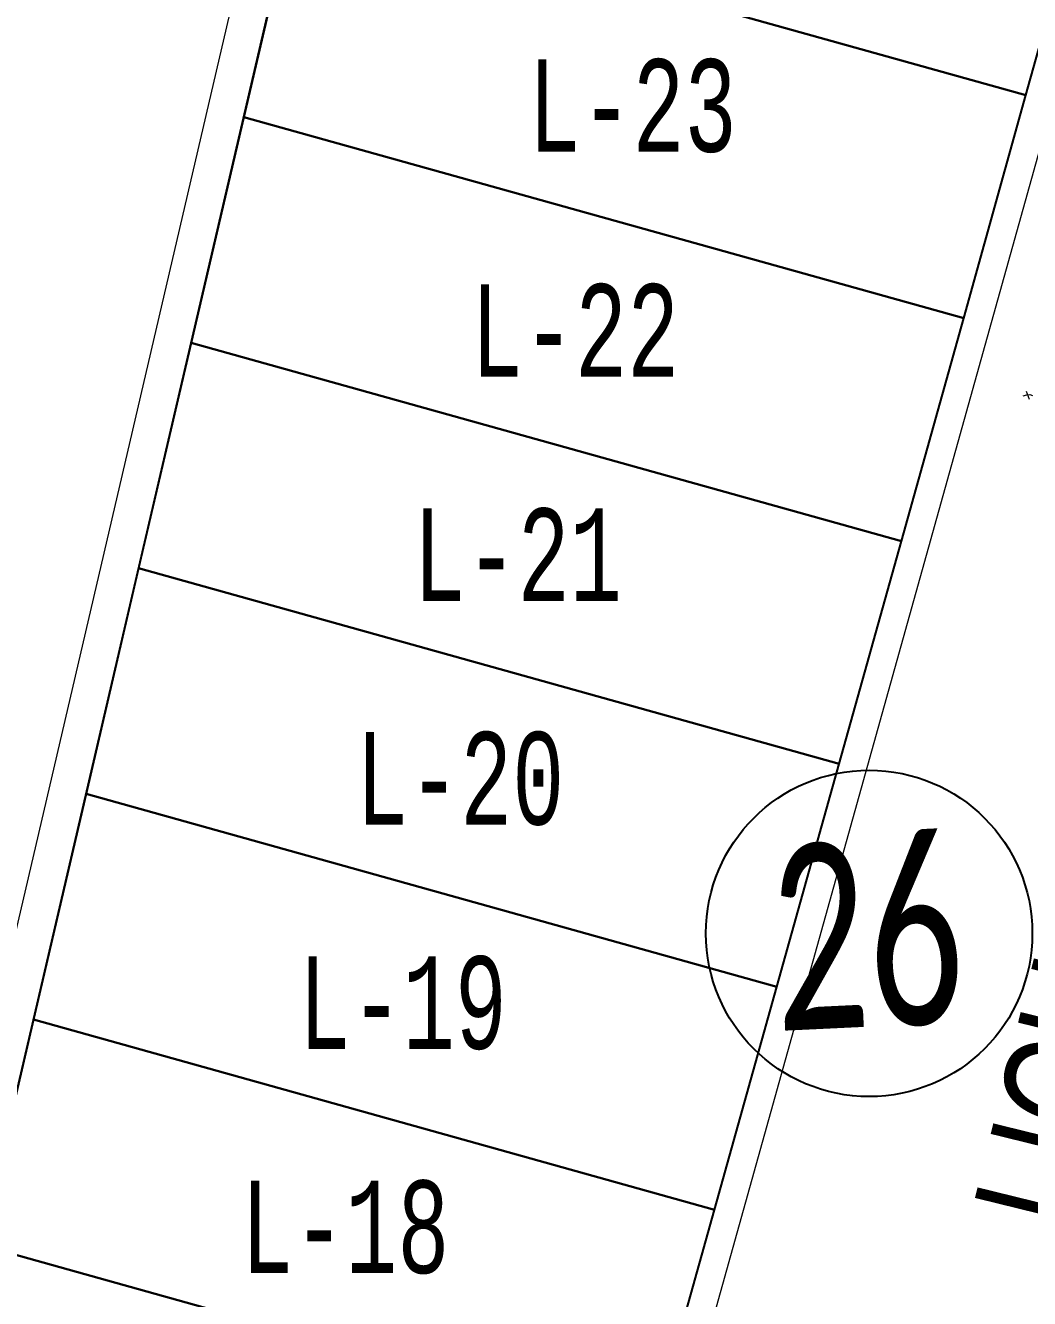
# Model space of a CAD drawing. Header units: millimetres. Extents: x 474016 to 477875, y 2288607 to 2292200.
# Drawn here: x 474325.1 to 474379.3, y 2289454.1 to 2289522.9 of the extents above; entities that cross this region are included whole.
import ezdxf
from ezdxf.enums import TextEntityAlignment as Align

# ---------------------------------------------------------------- set-up
doc = ezdxf.new("R2010")
doc.units = ezdxf.units.MM
doc.header["$LTSCALE"] = 50
for name, color, linetype, lineweight in [('BANQUETA', 251, 'Continuous', 5), ('EXT', 3, 'Continuous', 5), ('NO DE MZ', 3, 'Continuous', 18), ('vialidad', 5, 'Continuous', 13)]:
    doc.layers.add(name, color=color, linetype=linetype, lineweight=lineweight)
doc.layers.add('CVL_LOTIF', color=1, linetype='Continuous')
doc.layers.add('MZ Y LT', color=7, linetype='Continuous', lineweight=13, true_color=0x0d2bf2)
doc.styles.add('Legend', font='calibri.ttf')
doc.styles.add('MONOTXT4', font='MONOTXT4.shx', dxfattribs={"width": 0.55})
doc.styles.get("Standard").update_dxf_attribs({"font": 'arial.ttf'})

# ---------------------------------------------------------------- blocks, each defined once
blk = doc.blocks.new('Plarbol-031')
for points in [[(-2.619725, -1.56145), (-2.3974, -1.714525)], [(-2.609575, -1.729775), (-2.53525, -1.647825), (-2.4622, -1.58685), (-2.378975, -1.564625)]]:
    blk.add_lwpolyline(points)

msp = doc.modelspace()

# ---------------------------------------------------------------- linework, layer by layer
at = {"color": 3}
msp.add_circle((474370.671, 2289473.842), 8.813, dxfattribs=at)
at = {"layer": 'BANQUETA'}
msp.add_lwpolyline([(474390.788, 2289555.222), (474309.95, 2289265.887, -0.414214), (474307.486, 2289264.499), (474281.413, 2289271.783, -0.401534), (474278.594, 2289276.543), (474350.659, 2289585.773, -0.554723), (474353.871, 2289586.869), (474390.125, 2289557.31, -0.298203)], format="xyb", close=True, dxfattribs=at)
at = {"layer": 'CVL_LOTIF'}
msp.add_line((474280.107, 2289274.225), (474352.607, 2289585.319), dxfattribs=at)
for points in [[(474382.504, 2289531.147), (474342.582, 2289542.301), (474339.742, 2289530.116), (474379.141, 2289519.108)], [(474379.141, 2289519.108), (474339.742, 2289530.116), (474336.902, 2289517.931), (474375.777, 2289507.069)], [(474375.777, 2289507.069), (474336.902, 2289517.931), (474334.063, 2289505.745), (474372.413, 2289495.031)], [(474372.413, 2289495.031), (474334.063, 2289505.745), (474331.223, 2289493.56), (474369.05, 2289482.992)], [(474331.223, 2289493.56), (474328.383, 2289481.375), (474365.686, 2289470.953), (474369.05, 2289482.992)], [(474328.383, 2289481.375), (474325.543, 2289469.19), (474362.323, 2289458.914), (474365.686, 2289470.953)], [(474325.543, 2289469.19), (474322.704, 2289457.004), (474358.959, 2289446.875), (474362.323, 2289458.914)], [(474322.704, 2289457.004), (474319.864, 2289444.819), (474355.595, 2289434.836), (474358.959, 2289446.875)]]:
    msp.add_lwpolyline(points, close=True, dxfattribs=at)

# ---------------------------------------------------------------- block references
at = {"layer": 'EXT', "xscale": 1.719899999941791, "yscale": 1.719899999941791, "zscale": 1.719899999941791, "rotation": 325.9356466897348}
msp.add_blockref('Plarbol-031', (474384.382, 2289502.834), dxfattribs=at)

# ---------------------------------------------------------------- texts
at = {"layer": 'MZ Y LT', "lineweight": 13, "style": 'MONOTXT4', "width": 0.65}
for s, p in [('L-23', (474357.89, 2289518.556)), ('L-22', (474354.789, 2289506.444)), ('L-21', (474351.687, 2289494.332)), ('L-20', (474348.585, 2289482.22)), ('L-19', (474345.484, 2289470.108)), ('L-18', (474342.382, 2289457.996))]:
    msp.add_text(s, height=5, dxfattribs=at).set_placement(p, align=Align.MIDDLE)
at = {"layer": 'NO DE MZ', "lineweight": 9, "style": 'Legend', "width": 0.65}
msp.add_text('26', height=10, rotation=2.71548, dxfattribs=at).set_placement((474370.567, 2289474.011), align=Align.MIDDLE)
at = {"layer": 'vialidad', "color": 5, "lineweight": 13, "width": 0.75}
msp.add_text('LICURI', height=6, rotation=76.18127, dxfattribs=at).set_placement((474381.634, 2289468.344), align=Align.MIDDLE)

doc.saveas('drawing.dxf')
